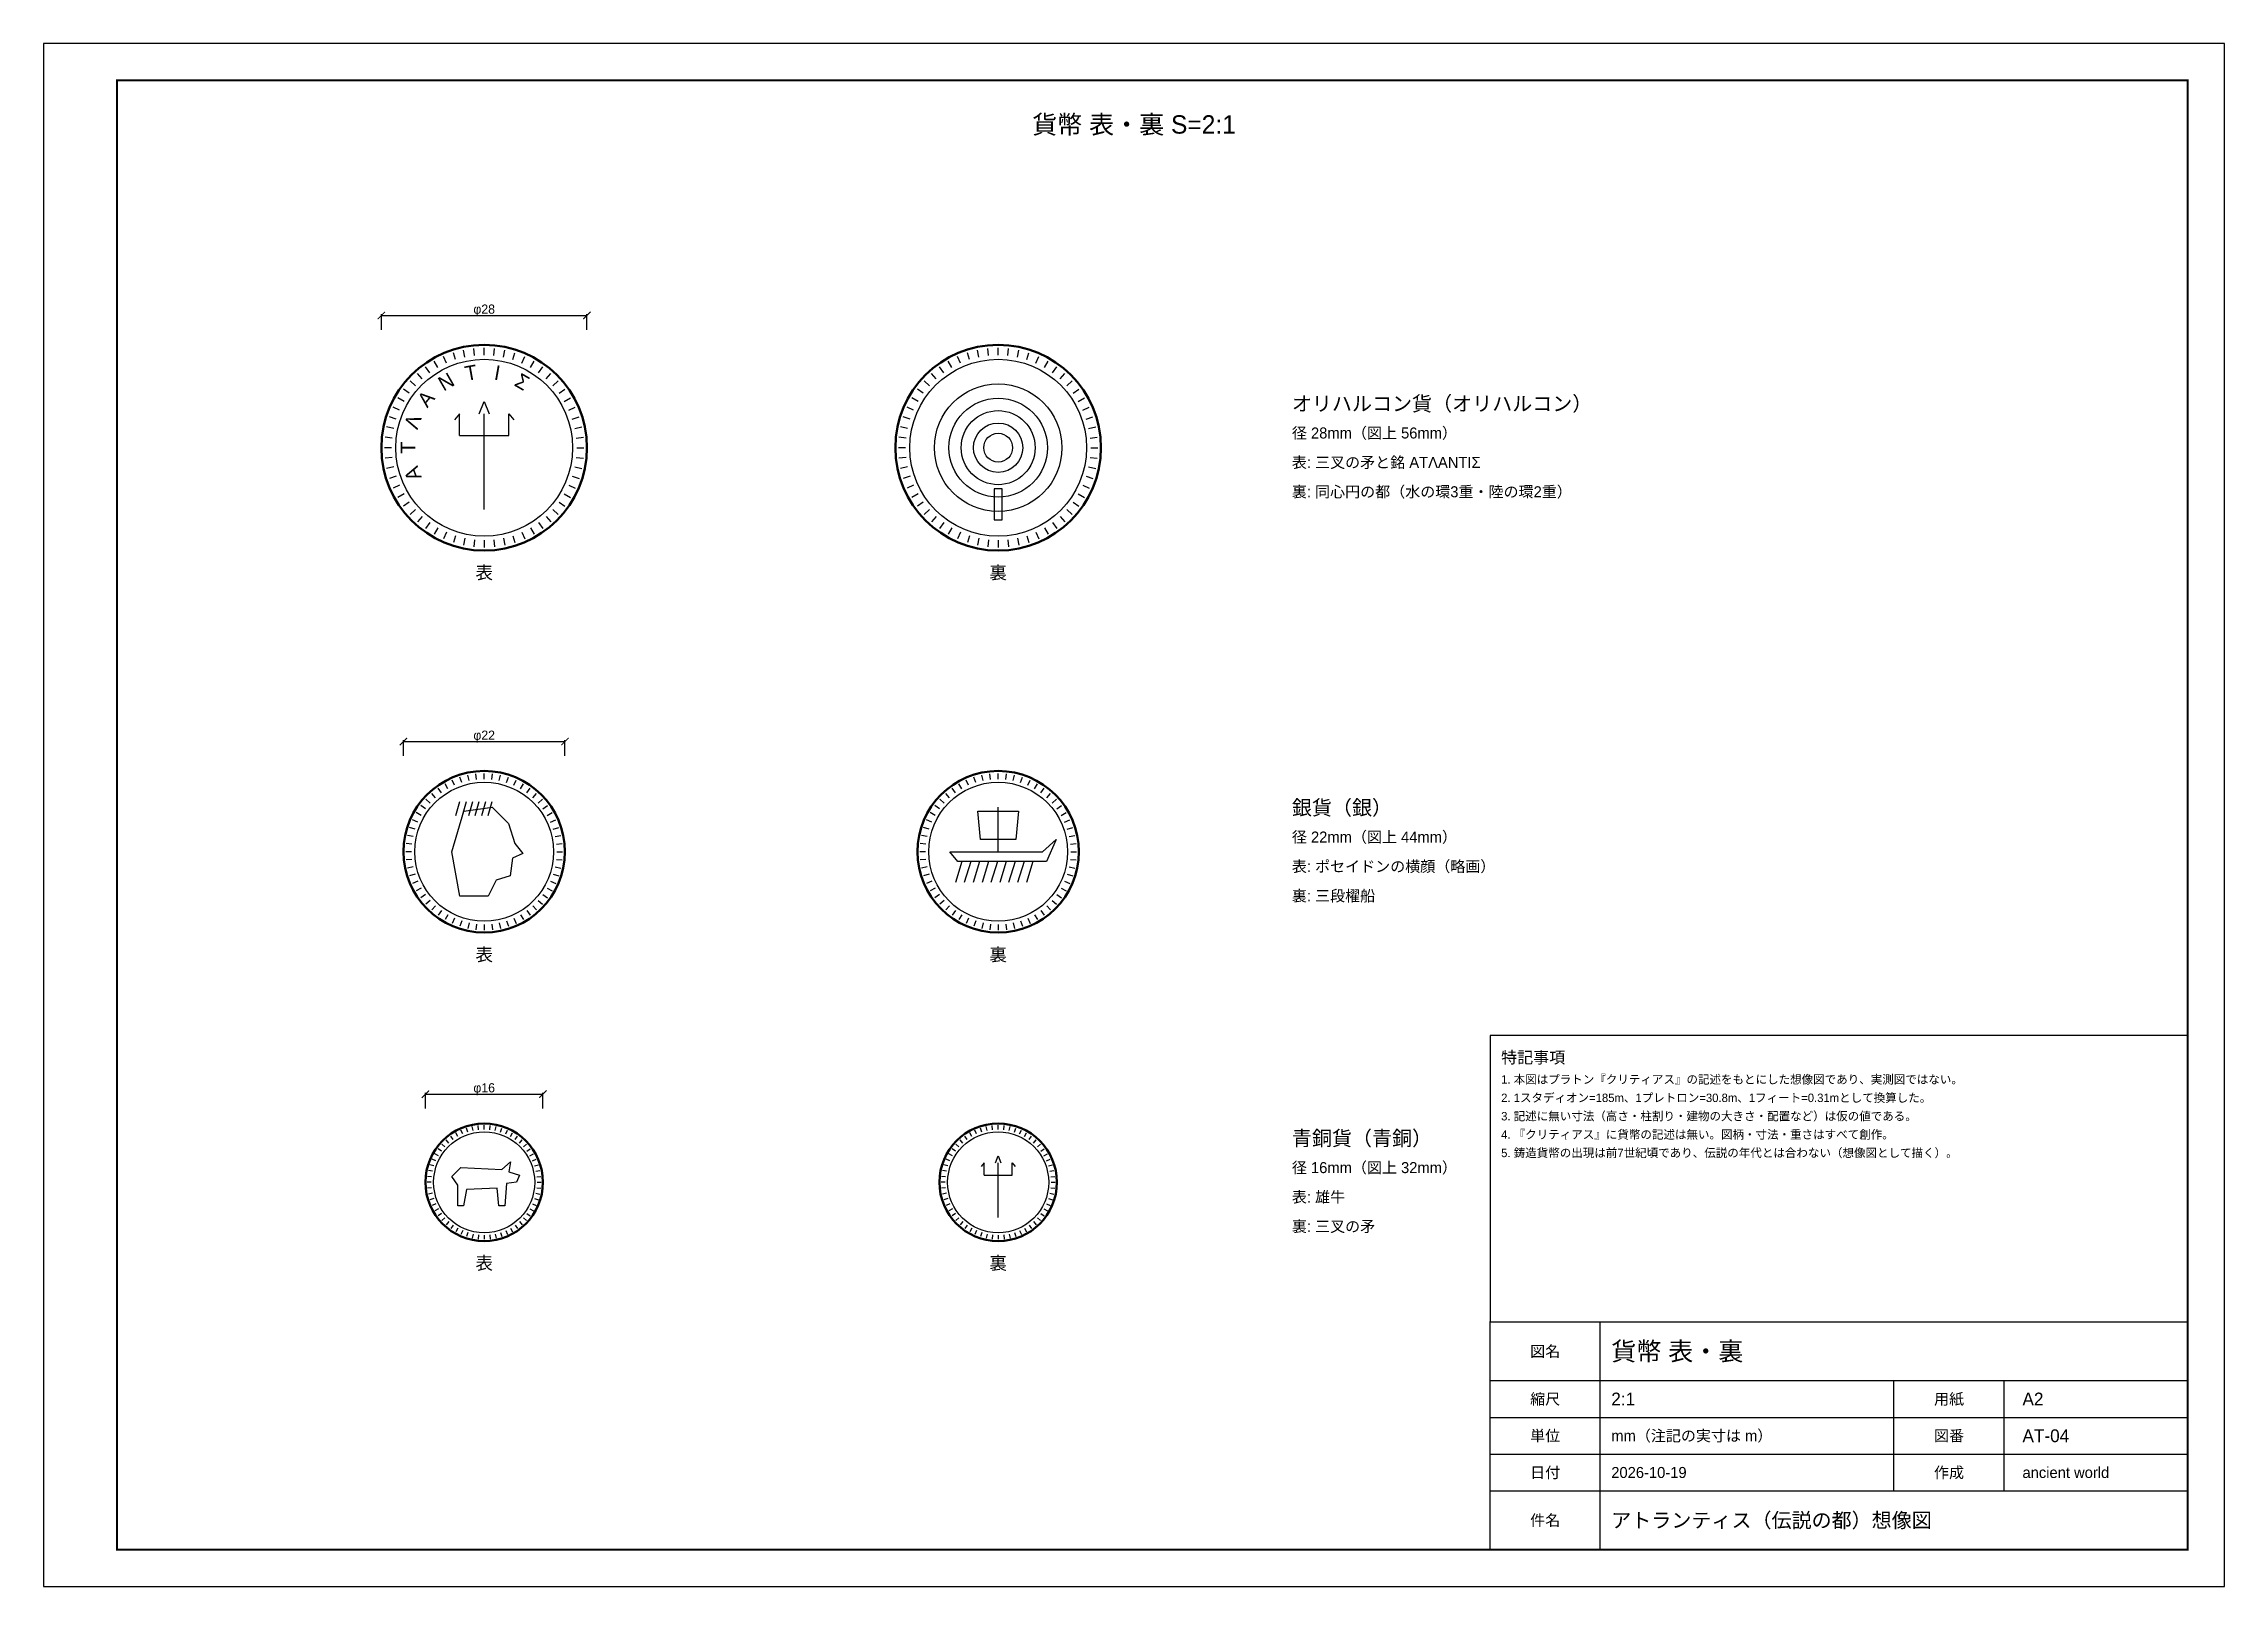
# Model space of a CAD drawing. Header units: millimetres. Extents: x 0 to 594, y 0 to 420.
import ezdxf
from ezdxf.enums import TextEntityAlignment as Align

# ---------------------------------------------------------------- set-up
doc = ezdxf.new("R2010")
doc.units = ezdxf.units.MM
for name, color, linetype in [('外形', 7, 'Continuous'), ('寸法', 4, 'Continuous'), ('枠', 7, 'Continuous'), ('注記', 7, 'Continuous'), ('表題', 7, 'Continuous'), ('装飾', 2, 'Continuous')]:
    doc.layers.add(name, color=color, linetype=linetype)
doc.styles.add('JP', font='ipam.ttf')
doc.styles.add('OpenSansCondensed-Light', font='OpenSansCondensed-Light.ttf')
doc.dimstyles.new('EZDXF', dxfattribs={"dimtxt": 0.25, "dimasz": 0.175, "dimexe": 0.375, "dimexo": 0.125, "dimgap": 0.1, "dimtad": 1, "dimlfac": 100, "dimzin": 12, "dimdsep": 46, "dimtxsty": 'OpenSansCondensed-Light', "dimblk": 'ARCHTICK', "dimcen": 2.5, "dimazin": 3, "dimtfac": 0.5, "dimtmove": 2, "dimatfit": 3})

# ---------------------------------------------------------------- blocks, each defined once
blk = doc.blocks.new('_ARCHTICK')
at = {"color": 0, "linetype": 'BYBLOCK', "const_width": 0.15}
blk.add_lwpolyline([(-0.5, -0.5), (0.5, 0.5)], dxfattribs=at)

msp = doc.modelspace()

# ---------------------------------------------------------------- linework, layer by layer
at = {"layer": '外形', "lineweight": 50}
for centre, radius in [((120, 310), 28), ((260, 310), 28), ((120, 200), 22), ((260, 200), 22), ((120, 110), 16), ((260, 110), 16)]:
    msp.add_circle(centre, radius, dxfattribs=at)
at = {"layer": '外形'}
for centre, radius in [((120, 310), 24.08), ((260, 310), 24.08), ((120, 200), 18.92), ((260, 200), 18.92), ((120, 110), 13.76), ((260, 110), 13.76)]:
    msp.add_circle(centre, radius, dxfattribs=at)
at = {"layer": '枠'}
msp.add_lwpolyline([(0, 0), (594, 0), (594, 420), (0, 420)], close=True, dxfattribs=at)
at = {"layer": '枠', "const_width": 0.5}
msp.add_lwpolyline([(20, 10), (584, 10), (584, 410), (20, 410)], close=True, dxfattribs=at)
at = {"layer": '表題'}
for p, q in [((424, 10), (424, 72)), ((394, 56), (584, 56)), ((504, 26), (504, 56)), ((534, 26), (534, 56)), ((394, 46), (584, 46)), ((394, 36), (584, 36)), ((394, 26), (584, 26))]:
    msp.add_line(p, q, dxfattribs=at)
msp.add_lwpolyline([(394, 72), (584, 72), (584, 150), (394, 150)], close=True, dxfattribs=at)
at = {"layer": '表題', "const_width": 0.35}
msp.add_lwpolyline([(394, 10), (584, 10), (584, 72), (394, 72)], close=True, dxfattribs=at)
at = {"layer": '装飾'}
for p, q in [((107.4, 331.82384), (106.42, 333.52125)), ((109.75024, 333.02135), (108.95303, 334.81189)), ((112.21277, 333.96662), (111.6071, 335.83069)), ((114.76063, 334.64932), (114.35312, 336.56649)), ((117.36588, 335.06195), (117.16101, 337.01121)), ((120, 335.2), (120, 337.16)), ((122.63412, 335.06195), (122.83899, 337.01121)), ((125.23937, 334.64932), (125.64688, 336.56649)), ((127.78723, 333.96662), (128.3929, 335.83069)), ((130.24976, 333.02135), (131.04697, 334.81189)), ((132.6, 331.82384), (133.58, 333.52125)), ((247.4, 331.82384), (246.42, 333.52125)), ((249.75024, 333.02135), (248.95303, 334.81189)), ((252.21277, 333.96662), (251.6071, 335.83069)), ((254.76063, 334.64932), (254.35312, 336.56649)), ((257.36588, 335.06195), (257.16101, 337.01121)), ((260, 335.2), (260, 337.16)), ((262.63412, 335.06195), (262.83899, 337.01121)), ((265.23937, 334.64932), (265.64688, 336.56649)), ((267.78723, 333.96662), (268.3929, 335.83069)), ((270.24976, 333.02135), (271.04697, 334.81189)), ((272.6, 331.82384), (273.58, 333.52125)), ((101.27275, 326.86209), (99.81619, 328.17359)), ((103.13791, 328.72725), (101.82641, 330.18381)), ((105.18781, 330.38723), (104.03575, 331.9729)), ((134.81219, 330.38723), (135.96425, 331.9729)), ((136.86209, 328.72725), (138.17359, 330.18381)), ((138.72725, 326.86209), (140.18381, 328.17359)), ((241.27275, 326.86209), (239.81619, 328.17359)), ((243.13791, 328.72725), (241.82641, 330.18381)), ((245.18781, 330.38723), (244.03575, 331.9729)), ((274.81219, 330.38723), (275.96425, 331.9729)), ((276.86209, 328.72725), (278.17359, 330.18381)), ((278.72725, 326.86209), (280.18381, 328.17359)), ((96.97865, 320.24976), (95.18811, 321.04697)), ((98.17616, 322.6), (96.47875, 323.58)), ((99.61277, 324.81219), (98.0271, 325.96425)), ((140.38723, 324.81219), (141.9729, 325.96425)), ((141.82384, 322.6), (143.52125, 323.58)), ((143.02135, 320.24976), (144.81189, 321.04697)), ((236.97865, 320.24976), (235.18811, 321.04697)), ((238.17616, 322.6), (236.47875, 323.58)), ((239.61277, 324.81219), (238.0271, 325.96425)), ((280.38723, 324.81219), (281.9729, 325.96425)), ((281.82384, 322.6), (283.52125, 323.58)), ((283.02135, 320.24976), (284.81189, 321.04697)), ((95.35068, 315.23937), (93.43351, 315.64688)), ((96.03338, 317.78723), (94.16931, 318.3929)), ((120, 293.2), (120, 319.24)), ((143.96662, 317.78723), (145.83069, 318.3929)), ((144.64932, 315.23937), (146.56649, 315.64688)), ((235.35068, 315.23937), (233.43351, 315.64688)), ((236.03338, 317.78723), (234.16931, 318.3929)), ((283.96662, 317.78723), (285.83069, 318.3929)), ((284.64932, 315.23937), (286.56649, 315.64688)), ((94.8, 310), (92.84, 310)), ((94.93805, 312.63412), (92.98879, 312.83899)), ((145.06195, 312.63412), (147.01121, 312.83899)), ((145.2, 310), (147.16, 310)), ((234.8, 310), (232.84, 310)), ((234.93805, 312.63412), (232.98879, 312.83899)), ((285.06195, 312.63412), (287.01121, 312.83899)), ((285.2, 310), (287.16, 310)), ((94.93805, 307.36588), (92.98879, 307.16101)), ((95.35068, 304.76063), (93.43351, 304.35312)), ((144.64932, 304.76063), (146.56649, 304.35312)), ((145.06195, 307.36588), (147.01121, 307.16101)), ((234.93805, 307.36588), (232.98879, 307.16101)), ((235.35068, 304.76063), (233.43351, 304.35312)), ((284.64932, 304.76063), (286.56649, 304.35312)), ((285.06195, 307.36588), (287.01121, 307.16101)), ((96.03338, 302.21277), (94.16931, 301.6071)), ((96.97865, 299.75024), (95.18811, 298.95303)), ((98.17616, 297.4), (96.47875, 296.42)), ((141.82384, 297.4), (143.52125, 296.42)), ((143.02135, 299.75024), (144.81189, 298.95303)), ((143.96662, 302.21277), (145.83069, 301.6071)), ((236.03338, 302.21277), (234.16931, 301.6071)), ((236.97865, 299.75024), (235.18811, 298.95303)), ((238.17616, 297.4), (236.47875, 296.42)), ((281.82384, 297.4), (283.52125, 296.42)), ((283.02135, 299.75024), (284.81189, 298.95303)), ((283.96662, 302.21277), (285.83069, 301.6071)), ((99.61277, 295.18781), (98.0271, 294.03575)), ((101.27275, 293.13791), (99.81619, 291.82641)), ((103.13791, 291.27275), (101.82641, 289.81619)), ((136.86209, 291.27275), (138.17359, 289.81619)), ((138.72725, 293.13791), (140.18381, 291.82641)), ((140.38723, 295.18781), (141.9729, 294.03575)), ((239.61277, 295.18781), (238.0271, 294.03575)), ((241.27275, 293.13791), (239.81619, 291.82641)), ((243.13791, 291.27275), (241.82641, 289.81619)), ((276.86209, 291.27275), (278.17359, 289.81619)), ((278.72725, 293.13791), (280.18381, 291.82641)), ((280.38723, 295.18781), (281.9729, 294.03575)), ((105.18781, 289.61277), (104.03575, 288.0271)), ((107.4, 288.17616), (106.42, 286.47875)), ((109.75024, 286.97865), (108.95303, 285.18811)), ((112.21277, 286.03338), (111.6071, 284.16931)), ((114.76063, 285.35068), (114.35312, 283.43351)), ((125.23937, 285.35068), (125.64688, 283.43351)), ((127.78723, 286.03338), (128.3929, 284.16931)), ((130.24976, 286.97865), (131.04697, 285.18811)), ((132.6, 288.17616), (133.58, 286.47875)), ((134.81219, 289.61277), (135.96425, 288.0271)), ((245.18781, 289.61277), (244.03575, 288.0271)), ((247.4, 288.17616), (246.42, 286.47875)), ((249.75024, 286.97865), (248.95303, 285.18811)), ((252.21277, 286.03338), (251.6071, 284.16931)), ((254.76063, 285.35068), (254.35312, 283.43351)), ((265.23937, 285.35068), (265.64688, 283.43351)), ((267.78723, 286.03338), (268.3929, 284.16931)), ((270.24976, 286.97865), (271.04697, 285.18811)), ((272.6, 288.17616), (273.58, 286.47875)), ((274.81219, 289.61277), (275.96425, 288.0271)), ((117.36588, 284.93805), (117.16101, 282.98879)), ((120, 284.8), (120, 282.84)), ((122.63412, 284.93805), (122.83899, 282.98879)), ((257.36588, 284.93805), (257.16101, 282.98879)), ((260, 284.8), (260, 282.84)), ((262.63412, 284.93805), (262.83899, 282.98879)), ((113.88146, 218.83092), (113.40558, 220.29555)), ((115.88335, 219.36732), (115.56316, 220.87367)), ((117.93034, 219.69153), (117.76936, 221.2231)), ((120, 219.8), (120, 221.34)), ((122.06966, 219.69153), (122.23064, 221.2231)), ((124.11665, 219.36732), (124.43684, 220.87367)), ((126.11854, 218.83092), (126.59442, 220.29555)), ((253.88146, 218.83092), (253.40558, 220.29555)), ((255.88335, 219.36732), (255.56316, 220.87367)), ((257.93034, 219.69153), (257.76936, 221.2231)), ((260, 219.8), (260, 221.34)), ((262.06966, 219.69153), (262.23064, 221.2231)), ((264.11665, 219.36732), (264.43684, 220.87367)), ((266.11854, 218.83092), (266.59442, 220.29555)), ((105.28573, 213.24879), (104.14129, 214.27925)), ((106.75121, 214.71427), (105.72075, 215.85871)), ((108.36185, 216.01854), (107.45666, 217.26442)), ((110.1, 217.1473), (109.33, 218.48098)), ((111.94661, 218.0882), (111.32024, 219.49506)), ((128.05339, 218.0882), (128.67976, 219.49506)), ((129.9, 217.1473), (130.67, 218.48098)), ((131.63815, 216.01854), (132.54334, 217.26442)), ((133.24879, 214.71427), (134.27925, 215.85871)), ((134.71427, 213.24879), (135.85871, 214.27925)), ((245.28573, 213.24879), (244.14129, 214.27925)), ((246.75121, 214.71427), (245.72075, 215.85871)), ((248.36185, 216.01854), (247.45666, 217.26442)), ((250.1, 217.1473), (249.33, 218.48098)), ((251.94661, 218.0882), (251.32024, 219.49506)), ((268.05339, 218.0882), (268.67976, 219.49506)), ((269.9, 217.1473), (270.67, 218.48098)), ((271.63815, 216.01854), (272.54334, 217.26442)), ((273.24879, 214.71427), (274.27925, 215.85871)), ((274.71427, 213.24879), (275.85871, 214.27925)), ((101.9118, 208.05339), (100.50494, 208.67976)), ((102.8527, 209.9), (101.51902, 210.67)), ((103.98146, 211.63815), (102.73558, 212.54334)), ((136.01854, 211.63815), (137.26442, 212.54334)), ((137.1473, 209.9), (138.48098, 210.67)), ((138.0882, 208.05339), (139.49506, 208.67976)), ((241.9118, 208.05339), (240.50494, 208.67976)), ((242.8527, 209.9), (241.51902, 210.67)), ((243.98146, 211.63815), (242.73558, 212.54334)), ((260, 200), (260, 212.1)), ((276.01854, 211.63815), (277.26442, 212.54334)), ((277.1473, 209.9), (278.48098, 210.67)), ((278.0882, 208.05339), (279.49506, 208.67976)), ((100.30847, 202.06966), (98.7769, 202.23064)), ((100.63268, 204.11665), (99.12633, 204.43684)), ((101.16908, 206.11854), (99.70445, 206.59442)), ((138.83092, 206.11854), (140.29555, 206.59442)), ((139.36732, 204.11665), (140.87367, 204.43684)), ((139.69153, 202.06966), (141.2231, 202.23064)), ((240.30847, 202.06966), (238.7769, 202.23064)), ((240.63268, 204.11665), (239.12633, 204.43684)), ((241.16908, 206.11854), (239.70445, 206.59442)), ((278.83092, 206.11854), (280.29555, 206.59442)), ((279.36732, 204.11665), (280.87367, 204.43684)), ((279.69153, 202.06966), (281.2231, 202.23064)), ((100.2, 200), (98.66, 200)), ((100.30847, 197.93034), (98.7769, 197.76936)), ((139.69153, 197.93034), (141.2231, 197.76936)), ((139.8, 200), (141.34, 200)), ((240.2, 200), (238.66, 200)), ((240.30847, 197.93034), (238.7769, 197.76936)), ((250.1, 197.36), (248.34, 191.64)), ((252.52, 197.36), (250.76, 191.64)), ((254.94, 197.36), (253.18, 191.64)), ((257.36, 197.36), (255.6, 191.64)), ((259.78, 197.36), (258.02, 191.64)), ((262.2, 197.36), (260.44, 191.64)), ((264.62, 197.36), (262.86, 191.64)), ((267.04, 197.36), (265.28, 191.64)), ((269.46, 197.36), (267.7, 191.64)), ((279.69153, 197.93034), (281.2231, 197.76936)), ((279.8, 200), (281.34, 200)), ((100.63268, 195.88335), (99.12633, 195.56316)), ((101.16908, 193.88146), (99.70445, 193.40558)), ((101.9118, 191.94661), (100.50494, 191.32024)), ((102.8527, 190.1), (101.51902, 189.33)), ((137.1473, 190.1), (138.48098, 189.33)), ((138.0882, 191.94661), (139.49506, 191.32024)), ((138.83092, 193.88146), (140.29555, 193.40558)), ((139.36732, 195.88335), (140.87367, 195.56316)), ((240.63268, 195.88335), (239.12633, 195.56316)), ((241.16908, 193.88146), (239.70445, 193.40558)), ((241.9118, 191.94661), (240.50494, 191.32024)), ((242.8527, 190.1), (241.51902, 189.33)), ((277.1473, 190.1), (278.48098, 189.33)), ((278.0882, 191.94661), (279.49506, 191.32024)), ((278.83092, 193.88146), (280.29555, 193.40558)), ((279.36732, 195.88335), (280.87367, 195.56316)), ((103.98146, 188.36185), (102.73558, 187.45666)), ((105.28573, 186.75121), (104.14129, 185.72075)), ((106.75121, 185.28573), (105.72075, 184.14129)), ((133.24879, 185.28573), (134.27925, 184.14129)), ((134.71427, 186.75121), (135.85871, 185.72075)), ((136.01854, 188.36185), (137.26442, 187.45666)), ((243.98146, 188.36185), (242.73558, 187.45666)), ((245.28573, 186.75121), (244.14129, 185.72075)), ((246.75121, 185.28573), (245.72075, 184.14129)), ((273.24879, 185.28573), (274.27925, 184.14129)), ((274.71427, 186.75121), (275.85871, 185.72075)), ((276.01854, 188.36185), (277.26442, 187.45666)), ((108.36185, 183.98146), (107.45666, 182.73558)), ((110.1, 182.8527), (109.33, 181.51902)), ((111.94661, 181.9118), (111.32024, 180.50494)), ((113.88146, 181.16908), (113.40558, 179.70445)), ((115.88335, 180.63268), (115.56316, 179.12633)), ((117.93034, 180.30847), (117.76936, 178.7769)), ((120, 180.2), (120, 178.66)), ((122.06966, 180.30847), (122.23064, 178.7769)), ((124.11665, 180.63268), (124.43684, 179.12633)), ((126.11854, 181.16908), (126.59442, 179.70445)), ((128.05339, 181.9118), (128.67976, 180.50494)), ((129.9, 182.8527), (130.67, 181.51902)), ((131.63815, 183.98146), (132.54334, 182.73558)), ((248.36185, 183.98146), (247.45666, 182.73558)), ((250.1, 182.8527), (249.33, 181.51902)), ((251.94661, 181.9118), (251.32024, 180.50494)), ((253.88146, 181.16908), (253.40558, 179.70445)), ((255.88335, 180.63268), (255.56316, 179.12633)), ((257.93034, 180.30847), (257.76936, 178.7769)), ((260, 180.2), (260, 178.66)), ((262.06966, 180.30847), (262.23064, 178.7769)), ((264.11665, 180.63268), (264.43684, 179.12633)), ((266.11854, 181.16908), (266.59442, 179.70445)), ((268.05339, 181.9118), (268.67976, 180.50494)), ((269.9, 182.8527), (270.67, 181.51902)), ((271.63815, 183.98146), (272.54334, 182.73558)), ((115.55016, 123.69521), (115.20406, 124.7604)), ((117.00607, 124.08533), (116.77321, 125.18085)), ((118.49479, 124.32112), (118.37772, 125.43498)), ((120, 124.4), (120, 125.52)), ((121.50521, 124.32112), (121.62228, 125.43498)), ((122.99393, 124.08533), (123.22679, 125.18085)), ((124.44984, 123.69521), (124.79594, 124.7604)), ((255.55016, 123.69521), (255.20406, 124.7604)), ((257.00607, 124.08533), (256.77321, 125.18085)), ((258.49479, 124.32112), (258.37772, 125.43498)), ((260, 124.4), (260, 125.52)), ((261.50521, 124.32112), (261.62228, 125.43498)), ((262.99393, 124.08533), (263.22679, 125.18085)), ((264.44984, 123.69521), (264.79594, 124.7604)), ((108.35016, 118.46411), (107.44406, 119.12243)), ((109.29871, 119.63548), (108.46639, 120.38491)), ((110.36452, 120.70129), (109.61509, 121.53361)), ((111.53589, 121.64984), (110.87757, 122.55594)), ((112.8, 122.47077), (112.24, 123.44071)), ((114.14299, 123.15505), (113.68745, 124.17823)), ((125.85701, 123.15505), (126.31255, 124.17823)), ((127.2, 122.47077), (127.76, 123.44071)), ((128.46411, 121.64984), (129.12243, 122.55594)), ((129.63548, 120.70129), (130.38491, 121.53361)), ((130.70129, 119.63548), (131.53361, 120.38491)), ((131.64984, 118.46411), (132.55594, 119.12243)), ((248.35016, 118.46411), (247.44406, 119.12243)), ((249.29871, 119.63548), (248.46639, 120.38491)), ((250.36452, 120.70129), (249.61509, 121.53361)), ((251.53589, 121.64984), (250.87757, 122.55594)), ((252.8, 122.47077), (252.24, 123.44071)), ((254.14299, 123.15505), (253.68745, 124.17823)), ((265.85701, 123.15505), (266.31255, 124.17823)), ((267.2, 122.47077), (267.76, 123.44071)), ((268.46411, 121.64984), (269.12243, 122.55594)), ((269.63548, 120.70129), (270.38491, 121.53361)), ((270.70129, 119.63548), (271.53361, 120.38491)), ((271.64984, 118.46411), (272.55594, 119.12243)), ((105.91467, 112.99393), (104.81915, 113.22679)), ((106.30479, 114.44984), (105.2396, 114.79594)), ((106.84495, 115.85701), (105.82177, 116.31255)), ((107.52923, 117.2), (106.55929, 117.76)), ((132.47077, 117.2), (133.44071, 117.76)), ((133.15505, 115.85701), (134.17823, 116.31255)), ((133.69521, 114.44984), (134.7604, 114.79594)), ((134.08533, 112.99393), (135.18085, 113.22679)), ((245.91467, 112.99393), (244.81915, 113.22679)), ((246.30479, 114.44984), (245.2396, 114.79594)), ((246.84495, 115.85701), (245.82177, 116.31255)), ((247.52923, 117.2), (246.55929, 117.76)), ((260, 100.4), (260, 115.28)), ((272.47077, 117.2), (273.44071, 117.76)), ((273.15505, 115.85701), (274.17823, 116.31255)), ((273.69521, 114.44984), (274.7604, 114.79594)), ((274.08533, 112.99393), (275.18085, 113.22679)), ((105.6, 110), (104.48, 110)), ((105.67888, 111.50521), (104.56502, 111.62228)), ((105.67888, 108.49479), (104.56502, 108.37772)), ((105.91467, 107.00607), (104.81915, 106.77321)), ((134.08533, 107.00607), (135.18085, 106.77321)), ((134.32112, 111.50521), (135.43498, 111.62228)), ((134.32112, 108.49479), (135.43498, 108.37772)), ((134.4, 110), (135.52, 110)), ((245.6, 110), (244.48, 110)), ((245.67888, 111.50521), (244.56502, 111.62228)), ((245.67888, 108.49479), (244.56502, 108.37772)), ((245.91467, 107.00607), (244.81915, 106.77321)), ((274.08533, 107.00607), (275.18085, 106.77321)), ((274.32112, 111.50521), (275.43498, 111.62228)), ((274.32112, 108.49479), (275.43498, 108.37772)), ((274.4, 110), (275.52, 110)), ((106.30479, 105.55016), (105.2396, 105.20406)), ((106.84495, 104.14299), (105.82177, 103.68745)), ((107.52923, 102.8), (106.55929, 102.24)), ((108.35016, 101.53589), (107.44406, 100.87757)), ((131.64984, 101.53589), (132.55594, 100.87757)), ((132.47077, 102.8), (133.44071, 102.24)), ((133.15505, 104.14299), (134.17823, 103.68745)), ((133.69521, 105.55016), (134.7604, 105.20406)), ((246.30479, 105.55016), (245.2396, 105.20406)), ((246.84495, 104.14299), (245.82177, 103.68745)), ((247.52923, 102.8), (246.55929, 102.24)), ((248.35016, 101.53589), (247.44406, 100.87757)), ((271.64984, 101.53589), (272.55594, 100.87757)), ((272.47077, 102.8), (273.44071, 102.24)), ((273.15505, 104.14299), (274.17823, 103.68745)), ((273.69521, 105.55016), (274.7604, 105.20406)), ((109.29871, 100.36452), (108.46639, 99.61509)), ((110.36452, 99.29871), (109.61509, 98.46639)), ((111.53589, 98.35016), (110.87757, 97.44406)), ((112.8, 97.52923), (112.24, 96.55929)), ((114.14299, 96.84495), (113.68745, 95.82177)), ((115.55016, 96.30479), (115.20406, 95.2396)), ((117.00607, 95.91467), (116.77321, 94.81915)), ((118.49479, 95.67888), (118.37772, 94.56502)), ((120, 95.6), (120, 94.48)), ((121.50521, 95.67888), (121.62228, 94.56502)), ((122.99393, 95.91467), (123.22679, 94.81915)), ((124.44984, 96.30479), (124.79594, 95.2396)), ((125.85701, 96.84495), (126.31255, 95.82177)), ((127.2, 97.52923), (127.76, 96.55929)), ((128.46411, 98.35016), (129.12243, 97.44406)), ((129.63548, 99.29871), (130.38491, 98.46639)), ((130.70129, 100.36452), (131.53361, 99.61509)), ((249.29871, 100.36452), (248.46639, 99.61509)), ((250.36452, 99.29871), (249.61509, 98.46639)), ((251.53589, 98.35016), (250.87757, 97.44406)), ((252.8, 97.52923), (252.24, 96.55929)), ((254.14299, 96.84495), (253.68745, 95.82177)), ((255.55016, 96.30479), (255.20406, 95.2396)), ((257.00607, 95.91467), (256.77321, 94.81915)), ((258.49479, 95.67888), (258.37772, 94.56502)), ((260, 95.6), (260, 94.48)), ((261.50521, 95.67888), (261.62228, 94.56502)), ((262.99393, 95.91467), (263.22679, 94.81915)), ((264.44984, 96.30479), (264.79594, 95.2396)), ((265.85701, 96.84495), (266.31255, 95.82177)), ((267.2, 97.52923), (267.76, 96.55929)), ((268.46411, 98.35016), (269.12243, 97.44406)), ((269.63548, 99.29871), (270.38491, 98.46639)), ((270.70129, 100.36452), (271.53361, 99.61509))]:
    msp.add_line(p, q, dxfattribs=at)
for points in [[(118.656, 319.24), (120, 322.6), (121.344, 319.24)], [(113.28, 313.36), (113.28, 319.24), (111.936, 317.56)], [(126.72, 313.36), (126.72, 319.24), (128.064, 317.56)], [(113.28, 313.36), (126.72, 313.36)], [(112.3, 209.9), (113.4, 213.64)], [(114.06, 209.9), (115.16, 213.64)], [(115.82, 209.9), (116.92, 213.64)], [(117.58, 209.9), (118.68, 213.64)], [(119.34, 209.9), (120.44, 213.64)], [(121.1, 209.9), (122.2, 213.64)], [(256.16, 111.92), (256.16, 115.28), (255.392, 114.32)], [(259.232, 115.28), (260, 117.2), (260.768, 115.28)], [(263.84, 111.92), (263.84, 115.28), (264.608, 114.32)], [(256.16, 111.92), (263.84, 111.92)]]:
    msp.add_lwpolyline(points, dxfattribs=at)
for points in [[(258.88, 290.4), (261.12, 290.4), (261.12, 298.8), (258.88, 298.8)], [(114.5, 211), (122.2, 212.1), (126.6, 207.7), (128.36, 202.2), (130.56, 199.56), (127.7, 198.24), (127.04, 193.4), (123.3, 192.3), (121.1, 187.9), (113.4, 187.9), (111.2, 200)], [(254.5, 211), (265.5, 211), (264.84, 203.3), (255.16, 203.3)], [(246.8, 200), (272.1, 200), (275.84, 203.3), (273.2, 197.36), (249, 197.36)], [(111.2, 111.6), (113.6, 114), (124.8, 113.52), (127.2, 115.6), (126.72, 112.88), (129.6, 111.92), (128.8, 110), (126.08, 109.68), (125.6, 103.6), (124, 103.6), (123.52, 108.4), (115.2, 108.08), (114.4, 103.6), (112.8, 103.6), (112.8, 109.2)]]:
    msp.add_lwpolyline(points, close=True, dxfattribs=at)
for radius in [17.36, 13.44, 10.08, 6.72, 3.92]:
    msp.add_circle((260, 310), radius, dxfattribs=at)

# ---------------------------------------------------------------- texts
at = {"layer": '注記', "style": 'JP'}
for s, height, p in [('貨幣 表・裏 S=2:1', 5, (297, 398)), ('表', 3.5, (120, 276)), ('裏', 3.5, (260, 276)), ('表', 3.5, (120, 172)), ('裏', 3.5, (260, 172)), ('表', 3.5, (120, 88)), ('裏', 3.5, (260, 88))]:
    msp.add_text(s, height=height, dxfattribs=at).set_placement(p, align=Align.MIDDLE_CENTER)
for s, height, p in [('オリハルコン貨（オリハルコン）', 4, (340, 322)), ('径 28mm（図上 56mm）', 3, (340, 314)), ('表: 三叉の矛と銘 ΑΤΛΑΝΤΙΣ', 3, (340, 306)), ('裏: 同心円の都（水の環3重・陸の環2重）', 3, (340, 298)), ('銀貨（銀）', 4, (340, 212)), ('径 22mm（図上 44mm）', 3, (340, 204)), ('表: ポセイドンの横顔（略画）', 3, (340, 196)), ('裏: 三段櫂船', 3, (340, 188)), ('青銅貨（青銅）', 4, (340, 122)), ('径 16mm（図上 32mm）', 3, (340, 114)), ('表: 雄牛', 3, (340, 106)), ('裏: 三叉の矛', 3, (340, 98))]:
    msp.add_text(s, height=height, dxfattribs=at).set_placement(p, align=Align.MIDDLE_LEFT)
at = {"layer": '表題', "style": 'JP'}
for s, height, p in [('特記事項', 3.2, (397, 144)), ('1. 本図はプラトン『クリティアス』の記述をもとにした想像図であり、実測図ではない。', 2.3, (397, 138)), ('2. 1スタディオン=185m、1プレトロン=30.8m、1フィート=0.31mとして換算した。', 2.3, (397, 133)), ('3. 記述に無い寸法（高さ・柱割り・建物の大きさ・配置など）は仮の値である。', 2.3, (397, 128)), ('4. 『クリティアス』に貨幣の記述は無い。図柄・寸法・重さはすべて創作。', 2.3, (397, 123)), ('5. 鋳造貨幣の出現は前7世紀頃であり、伝説の年代とは合わない（想像図として描く）。', 2.3, (397, 118)), ('貨幣 表・裏', 5, (427, 64)), ('2:1', 3.5, (427, 51)), ('A2', 3.5, (539, 51)), ('mm（注記の実寸は m）', 3, (427, 41)), ('AT-04', 3.5, (539, 41)), ('2026-10-19', 3, (427, 31)), ('ancient world', 3, (539, 31)), ('アトランティス（伝説の都）想像図', 4, (427, 18))]:
    msp.add_text(s, height=height, dxfattribs=at).set_placement(p, align=Align.MIDDLE_LEFT)
for s, p in [('図名', (409, 64)), ('縮尺', (409, 51)), ('用紙', (519, 51)), ('単位', (409, 41)), ('図番', (519, 41)), ('日付', (409, 31)), ('作成', (519, 31)), ('件名', (409, 18))]:
    msp.add_text(s, height=3, dxfattribs=at).set_placement(p, align=Align.MIDDLE_CENTER)
at = {"layer": '装飾', "style": 'JP'}
for s, rotation, p in [('Ν', 30, (109.64, 327.94405)), ('Τ', 10, (116.40201, 330.40522)), ('Ι', -10, (123.59799, 330.40522)), ('Σ', -30, (130.36, 327.94405)), ('Α', 50, (104.12756, 323.31856)), ('Λ', 70, (100.52957, 317.08666)), ('Τ', 90, (99.28, 310)), ('Α', 110, (100.52957, 302.91334))]:
    msp.add_text(s, height=4, rotation=rotation, dxfattribs=at).set_placement(p, align=Align.MIDDLE_CENTER)

# ---------------------------------------------------------------- dimensions: what is measured, and where the dimension line sits
at = {"layer": '寸法'}
for base, p1, p2, text in [((92, 346), (92, 342), (148, 342), 'φ28'), ((98, 230), (98, 226), (142, 226), 'φ22'), ((104, 134), (104, 130), (136, 130), 'φ16')]:
    msp.add_linear_dim(base=base, p1=p1, p2=p2, text=text, dimstyle='EZDXF', override={"dimtxt": 2.5, "dimasz": 2, "dimtxsty": 'JP'}, dxfattribs=at).render()

doc.saveas('drawing.dxf')
